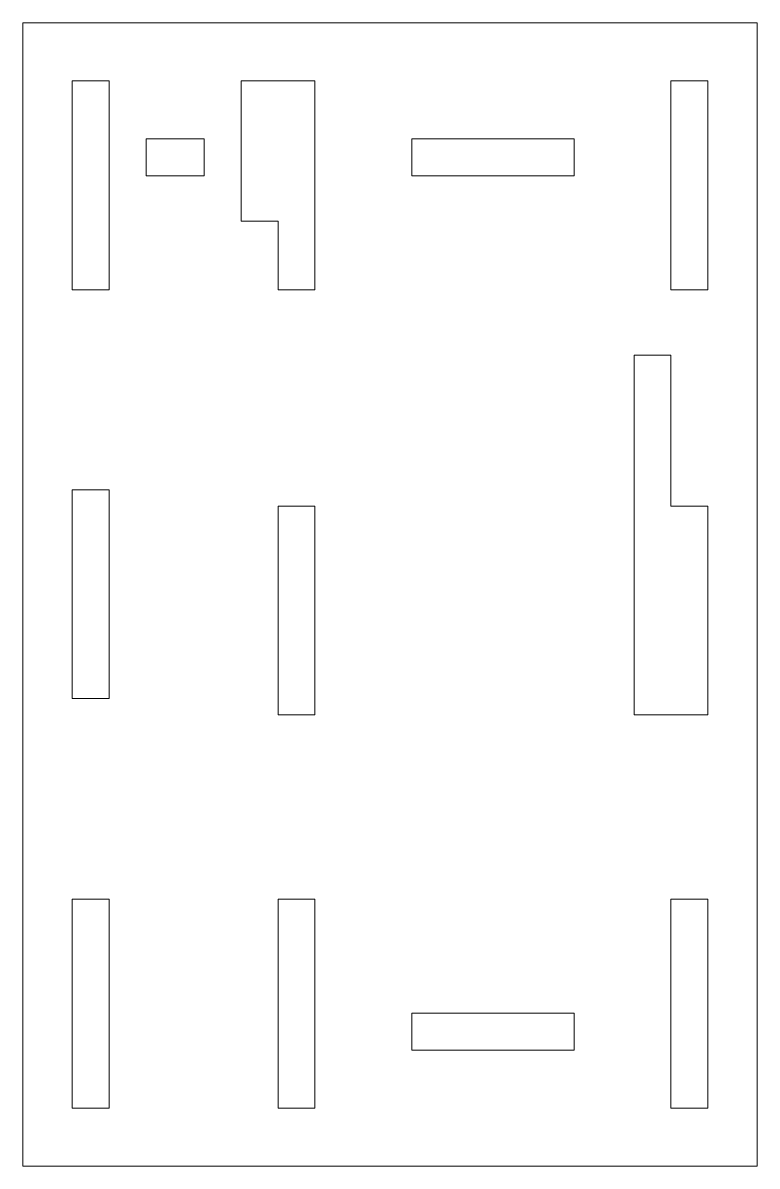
# Model space of a CAD drawing. Header units: millimetres. Extents: x -31.6 to 31.6, y -49.3 to 49.3.
import ezdxf

# ---------------------------------------------------------------- set-up
doc = ezdxf.new("R2010")
doc.units = ezdxf.units.MM

msp = doc.modelspace()

# ---------------------------------------------------------------- linework, layer by layer
at = {"color": 1, "linetype": 'Continuous', "lineweight": 0}
for p, q in [((-31.6423, 49.2755), (31.6423, 49.2755)), ((-31.6423, -49.2755), (-31.6423, 49.2755)), ((31.6423, -49.2755), (31.6423, 49.2755)), ((-31.6423, -49.2755), (31.6423, -49.2755))]:
    msp.add_line(p, q, dxfattribs=at)
at = {"color": 5, "linetype": 'Continuous', "lineweight": 0}
for p, q in [((-24.2173, 44.2755), (-27.3923, 44.2755)), ((-27.3923, 26.2755), (-27.3923, 44.2755)), ((-24.2173, 44.2755), (-24.2173, 26.2755)), ((-6.4673, 44.2755), (-12.8173, 44.2755)), ((-12.8173, 44.2755), (-12.8173, 32.1755)), ((-6.4673, 44.2755), (-6.4673, 26.2755)), ((24.2173, 44.2755), (24.2173, 26.2755)), ((27.3923, 44.2755), (24.2173, 44.2755)), ((27.3923, 26.2755), (27.3923, 44.2755)), ((-21.0173, 39.2755), (-21.0173, 36.1005)), ((-21.0173, 39.2755), (-16.0173, 39.2755)), ((-16.0173, 39.2755), (-16.0173, 36.1005)), ((1.875, 39.2755), (1.875, 36.1005)), ((1.875, 39.2755), (15.875, 39.2755)), ((15.875, 39.2755), (15.875, 36.1005)), ((-21.0173, 36.1005), (-16.0173, 36.1005)), ((1.875, 36.1005), (15.875, 36.1005)), ((-12.8173, 32.1755), (-9.6423, 32.1755)), ((-9.6423, 32.1755), (-9.6423, 26.2755)), ((-27.3923, 26.2755), (-24.2173, 26.2755)), ((-9.6423, 26.2755), (-6.4673, 26.2755)), ((27.3923, 26.2755), (24.2173, 26.2755)), ((21.0423, -10.3745), (21.0423, 20.6255)), ((24.2173, 20.6255), (21.0423, 20.6255)), ((24.2173, 7.6255), (24.2173, 20.6255)), ((-27.3923, -8.9745), (-27.3923, 9.0255)), ((-27.3923, 9.0255), (-24.2173, 9.0255)), ((-24.2173, 9.0255), (-24.2173, -8.9745)), ((-9.6423, 7.6255), (-9.6423, -10.3745)), ((-9.6423, 7.6255), (-6.4673, 7.6255)), ((-6.4673, 7.6255), (-6.4673, -10.3745)), ((27.3923, 7.6255), (24.2173, 7.6255)), ((27.3923, -10.3745), (27.3923, 7.6255)), ((-27.3923, -8.9745), (-24.2173, -8.9745)), ((-9.6423, -10.3745), (-6.4673, -10.3745)), ((27.3923, -10.3745), (21.0423, -10.3745)), ((-27.3923, -44.2755), (-27.3923, -26.2755)), ((-27.3923, -26.2755), (-24.2173, -26.2755)), ((-24.2173, -26.2755), (-24.2173, -44.2755)), ((-9.6423, -26.2755), (-9.6423, -44.2755)), ((-9.6423, -26.2755), (-6.4673, -26.2755)), ((-6.4673, -26.2755), (-6.4673, -44.2755)), ((27.3923, -26.2755), (24.2173, -26.2755)), ((24.2173, -44.2755), (24.2173, -26.2755)), ((27.3923, -44.2755), (27.3923, -26.2755)), ((1.875, -36.1005), (1.875, -39.2755)), ((1.875, -36.1005), (15.875, -36.1005)), ((15.875, -36.1005), (15.875, -39.2755)), ((1.875, -39.2755), (15.875, -39.2755)), ((-24.2173, -44.2755), (-27.3923, -44.2755)), ((-6.4673, -44.2755), (-9.6423, -44.2755)), ((27.3923, -44.2755), (24.2173, -44.2755))]:
    msp.add_line(p, q, dxfattribs=at)

doc.saveas('drawing.dxf')
